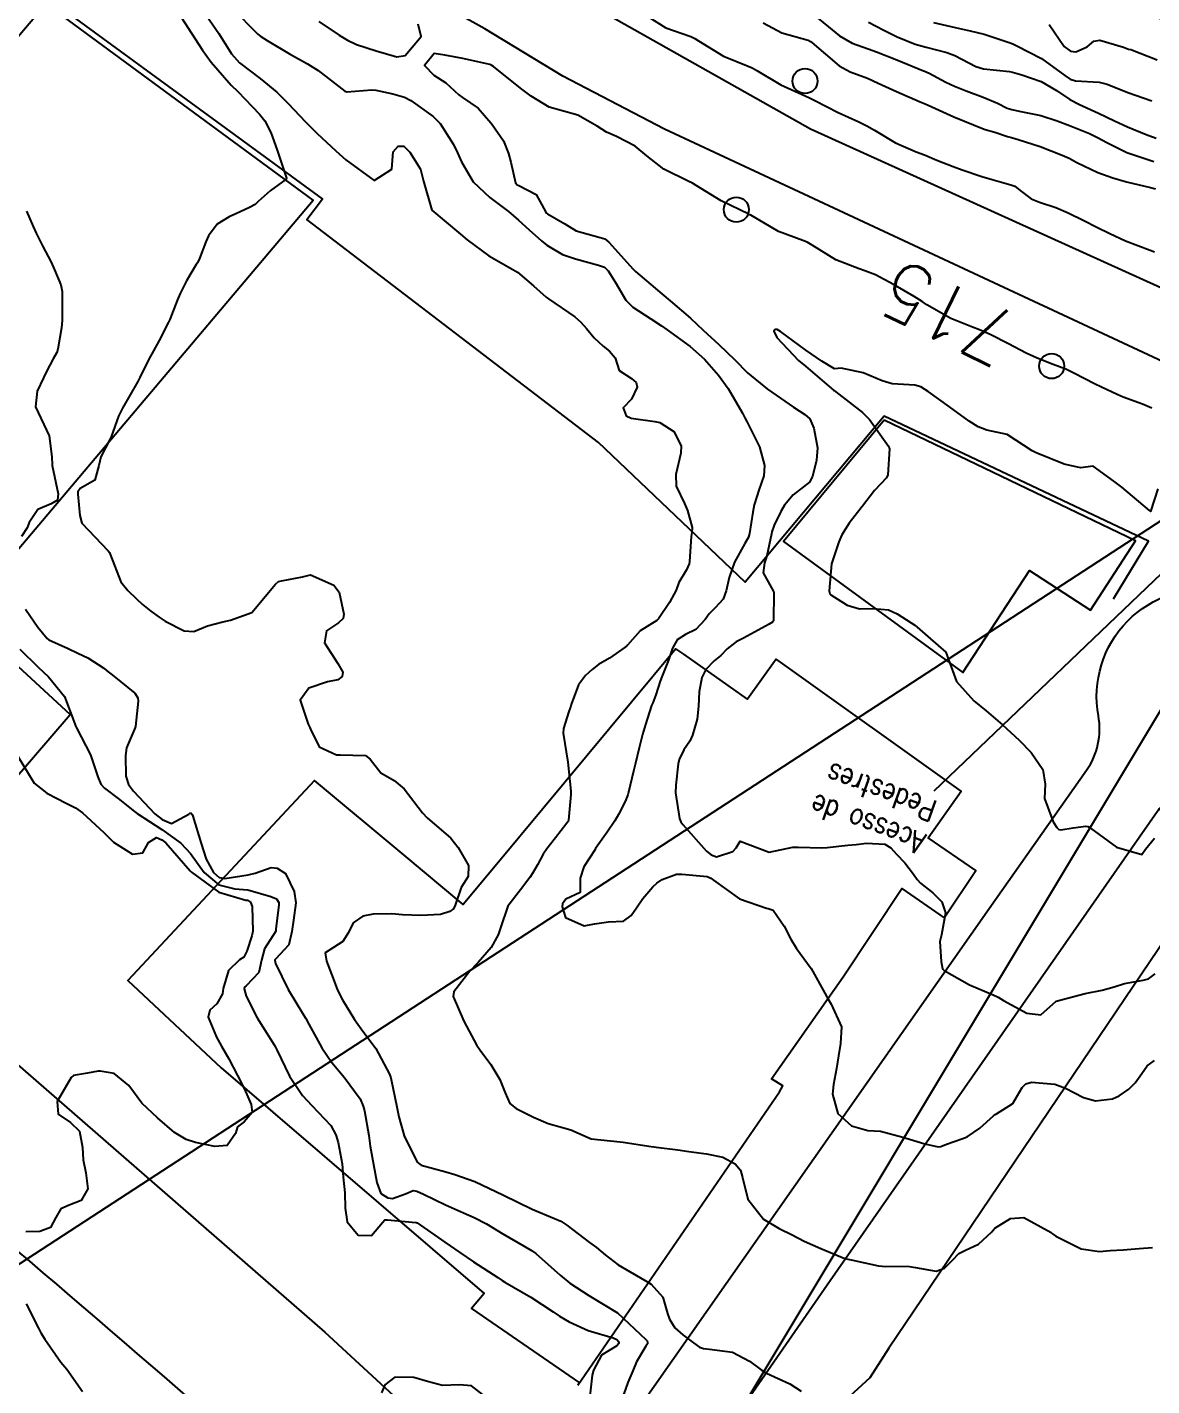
# Model space of a CAD drawing. Header units: metres. Extents: x 286371 to 293043, y 7462578 to 7466404.
# Drawn here: x 290639.6 to 290717.4, y 7463361.2 to 7463455.1 of the extents above; entities that cross this region are included whole.
import ezdxf
from ezdxf.enums import TextEntityAlignment as Align

# ---------------------------------------------------------------- set-up
doc = ezdxf.new("R2010")
doc.units = ezdxf.units.M
doc.header["$MEASUREMENT"] = 0
doc.linetypes.add('CONTINUO', pattern=[0])
for name, color, linetype in [('Cotas', 45, 'Continuous'), ('Curvas de Nivel 1m', 11, 'Continuous'), ('Curvas de Nivel 5m', 15, 'Continuous'), ('Divisas', 45, 'Continuous'), ('Edificações', 30, 'Continuous'), ('Linha Férrea', 20, 'Continuous'), ('Postes', 20, 'Continuous'), ('TEXTO', 45, 'Continuous'), ('Vias primárias', 230, 'Continuous')]:
    doc.layers.add(name, color=color, linetype=linetype)
doc.styles.add('ROMANS', font='romans', dxfattribs={"height": 0.2})
doc.styles.add('Style-STANDARD', font='STANDARD.shx')

msp = doc.modelspace()

# ---------------------------------------------------------------- linework, layer by layer
at = {"layer": 'Curvas de Nivel 1m', "flags": 128}
for points, elevation in [([(290649.801, 7463456.475), (290650.987, 7463454.656), (290651.756, 7463453.462), (290652.342, 7463452.635), (290653.721, 7463451.062), (290654.182, 7463450.607), (290655.691, 7463449.045), (290656.05, 7463448.579), (290656.464, 7463447.781), (290656.913, 7463446.566), (290657.547, 7463444.633), (290657.525, 7463444.556), (290656.43, 7463443.754), (290655.6, 7463443.007), (290655.378, 7463442.807), (290655.002, 7463442.593), (290654.039, 7463442.156), (290653.584, 7463441.947), (290652.767, 7463441.436), (290652.159, 7463440.636), (290651.977, 7463440.219), (290651.541, 7463439.081), (290651.4, 7463438.783), (290651.309, 7463438.648), (290650.646, 7463437.529), (290650.207, 7463436.664), (290649.993, 7463436.17), (290649.477, 7463434.848), (290649.427, 7463434.723), (290649.401, 7463434.676), (290648.741, 7463433.399), (290648.351, 7463432.691), (290648.027, 7463432.104), (290647.416, 7463430.844), (290647.347, 7463430.706), (290647.278, 7463430.573), (290646.211, 7463428.732), (290645.947, 7463428.165), (290645.421, 7463426.743), (290645.398, 7463426.699), (290645.352, 7463426.617), (290644.722, 7463425.365), (290644.586, 7463424.756), (290644.313, 7463423.756), (290643.3, 7463423.184), (290643.129, 7463422.945), (290643.118, 7463422.777), (290643.265, 7463421.318), (290643.399, 7463420.772), (290645.226, 7463418.877), (290645.318, 7463418.743), (290645.386, 7463418.578), (290646.109, 7463416.731), (290646.578, 7463416.116), (290647.176, 7463415.54), (290647.609, 7463415.146), (290648.171, 7463414.699), (290648.747, 7463414.28), (290649.154, 7463414.003), (290650.471, 7463413.338), (290651.144, 7463413.301), (290652.1, 7463413.69), (290653.154, 7463413.953), (290653.691, 7463414.082), (290655.164, 7463414.594), (290656.803, 7463416.56), (290657.01, 7463416.744), (290657.198, 7463416.786), (290658.655, 7463417.08), (290659.204, 7463417.197), (290660.834, 7463416.5), (290661.187, 7463416.005), (290661.523, 7463414.489), (290661.471, 7463414.178), (290661.155, 7463413.894), (290660.314, 7463413.339), (290660.184, 7463412.509), (290661.113, 7463411.088), (290661.453, 7463410.489), (290661.407, 7463410.182), (290661.096, 7463409.961), (290660.391, 7463409.806), (290659.087, 7463409.373), (290658.503, 7463408.543), (290659.049, 7463406.88), (290659.175, 7463406.661), (290659.201, 7463406.531), (290659.815, 7463405.308), (290661.018, 7463404.764), (290661.273, 7463404.755), (290663.018, 7463404.72), (290663.343, 7463404.46), (290664.075, 7463403.528), (290664.992, 7463402.991), (290665.688, 7463402.424), (290666.951, 7463400.747), (290667.27, 7463400.4), (290668.924, 7463399.017), (290669.429, 7463398.367), (290670.124, 7463397.128), (290670.101, 7463396.356), (290669.635, 7463395.6), (290669.217, 7463394.369), (290669.099, 7463394.122), (290668.847, 7463393.936), (290668.197, 7463393.74), (290666.843, 7463393.657), (290665.565, 7463393.711), (290664.844, 7463393.765), (290663.544, 7463393.763), (290662.841, 7463393.616), (290662.168, 7463393.15), (290661.83, 7463392.489), (290661.453, 7463391.856), (290660.808, 7463391.446), (290660.233, 7463391.083), (290660.315, 7463390.512), (290660.776, 7463389.3), (290661.076, 7463388.5), (290661.422, 7463387.827), (290662.263, 7463386.482), (290662.724, 7463385.833), (290663.728, 7463384.459), (290664.678, 7463382.705), (290664.761, 7463382.443), (290664.789, 7463382.326), (290665.19, 7463380.436), (290665.314, 7463379.754), (290665.69, 7463378.428), (290666.587, 7463376.623), (290666.855, 7463376.41), (290668.577, 7463375.941), (290669.183, 7463375.768), (290670.568, 7463375.285), (290672.554, 7463374.324), (290674.54, 7463373.359), (290676.084, 7463372.71), (290676.519, 7463372.523), (290676.931, 7463372.258), (290678.496, 7463371.051), (290678.983, 7463370.716), (290679.59, 7463370.218), (290680.474, 7463369.522), (290681.318, 7463369.039), (290682.457, 7463368.358), (290682.569, 7463368.285), (290682.755, 7463368.168), (290683.566, 7463367.277), (290683.893, 7463366.145), (290684.038, 7463365.762), (290684.409, 7463365.154), (290684.941, 7463364.673), (290685.697, 7463364.118), (290686.101, 7463363.821), (290686.388, 7463363.729), (290686.796, 7463363.69), (290688.385, 7463363.486), (290689.565, 7463362.868), (290690.367, 7463362.258), (290690.733, 7463362.039), (290692.353, 7463361.285), (290693.123, 7463360.78)], 718), ([(290651.797, 7463456.195), (290652.879, 7463454.628), (290653.753, 7463453.228), (290654.298, 7463452.606), (290655.728, 7463451.509), (290656.881, 7463450.567), (290657.702, 7463449.769), (290658.852, 7463448.537), (290659.672, 7463447.709), (290660.967, 7463446.505), (290661.645, 7463445.881), (290663.624, 7463444.464), (290664.828, 7463445.255), (290664.936, 7463446.445), (290665.269, 7463446.831), (290665.66, 7463446.833), (290666.081, 7463446.428), (290666.816, 7463445.237), (290667.024, 7463444.413), (290667.594, 7463442.404), (290669.57, 7463440.75), (290670.035, 7463440.367), (290671.548, 7463439.253), (290673.201, 7463438.319), (290673.521, 7463438.124), (290674.632, 7463437.173), (290675.496, 7463436.4), (290675.563, 7463436.351), (290675.668, 7463436.282), (290677.476, 7463435.04), (290677.897, 7463434.672), (290678.302, 7463434.238), (290678.814, 7463433.587), (290679.446, 7463433.02), (290679.888, 7463432.663), (290680.265, 7463432.208), (290680.559, 7463431.34), (290681.413, 7463430.769), (290681.725, 7463430.505), (290681.801, 7463430.186), (290681.391, 7463429.349), (290680.828, 7463428.757), (290681.024, 7463428.2), (290681.372, 7463428.031), (290683.011, 7463427.804), (290683.368, 7463427.726), (290684.332, 7463427.118), (290684.843, 7463426.134), (290684.818, 7463425.616), (290684.477, 7463424.141), (290684.492, 7463423.331), (290685.064, 7463422.138), (290685.277, 7463421.664), (290685.606, 7463420.474), (290685.582, 7463420.13), (290685.532, 7463419.848), (290685.422, 7463418.131), (290685.394, 7463417.959), (290685.215, 7463417.548), (290684.673, 7463416.671), (290684.488, 7463416.145), (290684.039, 7463415.294), (290683.263, 7463414.163), (290683.217, 7463414.11), (290683.163, 7463414.062), (290681.992, 7463413.342), (290681.136, 7463412.344), (290681.067, 7463412.264), (290680.969, 7463412.197), (290679.889, 7463411.446), (290679.116, 7463411.003), (290678.681, 7463410.66), (290678.227, 7463410.238), (290677.731, 7463409.606), (290677.24, 7463408.252), (290677.203, 7463408.121), (290677.064, 7463407.758), (290676.704, 7463406.596), (290676.687, 7463406.26), (290677.004, 7463404.254), (290677.205, 7463402.251), (290677.198, 7463402.023), (290677.053, 7463400.253), (290677.028, 7463400.168), (290676.941, 7463400.042), (290676.158, 7463399.034), (290675.554, 7463398.275), (290675.296, 7463397.891), (290674.897, 7463397.163), (290674.576, 7463396.602), (290674.37, 7463396.292), (290673.735, 7463395.438), (290672.854, 7463394.314), (290672.355, 7463392.798), (290672.176, 7463392.324), (290671.693, 7463391.449), (290670.795, 7463390.401), (290670.738, 7463390.346), (290670.238, 7463389.808), (290669.11, 7463388.379), (290669.083, 7463388.055), (290669.805, 7463386.368), (290670.709, 7463384.677), (290670.84, 7463384.486), (290670.949, 7463384.351), (290671.67, 7463383.359), (290672.294, 7463382.33), (290672.66, 7463381.407), (290672.994, 7463380.662), (290673.43, 7463380.313), (290674.636, 7463379.724), (290675.632, 7463379.277), (290676.625, 7463378.997), (290677.207, 7463378.837), (290678.614, 7463378.224), (290680.611, 7463378.014), (290680.817, 7463377.985), (290682.605, 7463377.71), (290683.108, 7463377.653), (290684.601, 7463377.468), (290685.368, 7463377.353), (290686.59, 7463377.191), (290687.719, 7463376.955), (290688.58, 7463376.499), (290688.937, 7463376.069), (290689.084, 7463375.549), (290689.449, 7463374.061), (290690.523, 7463372.673), (290691.605, 7463372.028), (290692.508, 7463371.6), (290693.347, 7463371.156), (290694.494, 7463370.633), (290696.154, 7463369.959), (290696.483, 7463369.876), (290696.581, 7463369.854), (290698.477, 7463369.454), (290698.989, 7463369.404), (290700.477, 7463369.418), (290701.034, 7463369.327), (290702.472, 7463369.079), (290703.049, 7463369.283), (290703.586, 7463369.848), (290704.027, 7463370.305), (290704.494, 7463370.53), (290705.389, 7463370.933), (290706.317, 7463371.807), (290706.402, 7463371.92), (290706.518, 7463372.043), (290707.604, 7463372.712), (290708.529, 7463372.798), (290710.412, 7463371.746), (290710.513, 7463371.668), (290710.747, 7463371.504), (290712.498, 7463370.624), (290713.745, 7463370.446), (290714.496, 7463370.496), (290715.385, 7463370.555), (290716.499, 7463370.647), (290717.413, 7463370.718)], 717), ([(290653.8, 7463456.372), (290655.569, 7463454.588), (290655.771, 7463454.409), (290656.216, 7463454.129), (290657.754, 7463453.227), (290659.009, 7463452.535), (290659.737, 7463452.077), (290661.575, 7463450.638), (290661.716, 7463450.593), (290663.452, 7463450.735), (290663.718, 7463450.708), (290664.915, 7463450.446), (290665.711, 7463450.22), (290666.15, 7463449.986), (290667.691, 7463448.882), (290668.185, 7463448.397), (290669.103, 7463446.942), (290669.381, 7463446.379), (290669.645, 7463445.749), (290670.468, 7463444.362), (290671.608, 7463443.285), (290672.151, 7463442.882), (290672.888, 7463442.325), (290673.585, 7463441.73), (290674.323, 7463441.047), (290675.18, 7463440.29), (290675.558, 7463439.989), (290676.635, 7463439.357), (290677.536, 7463439.058), (290679.132, 7463438.619), (290679.528, 7463438.464), (290679.799, 7463438.21), (290680.295, 7463437.42), (290681.012, 7463436.192), (290681.487, 7463435.703), (290682.744, 7463434.896), (290683.468, 7463434.427), (290683.861, 7463434.148), (290685.447, 7463432.981), (290686.445, 7463432.109), (290687.418, 7463431.019), (290688.075, 7463430.084), (290689.073, 7463428.375), (290689.228, 7463428.067), (290689.37, 7463427.806), (290690.249, 7463426.051), (290690.602, 7463424.768), (290690.551, 7463424.046), (290690.223, 7463423.128), (290689.887, 7463422.055), (290689.79, 7463421.544), (290689.555, 7463420.06), (290689.489, 7463419.822), (290689.244, 7463419.368), (290688.528, 7463418.078), (290688.154, 7463417.031), (290687.949, 7463416.093), (290687.748, 7463415.531), (290687.176, 7463414.93), (290686.766, 7463414.514), (290686.492, 7463414.115), (290685.841, 7463413.433), (290685.143, 7463413.083), (290684.556, 7463412.723), (290684.236, 7463412.148), (290683.963, 7463411.306), (290683.497, 7463410.158), (290683.387, 7463409.863), (290683.075, 7463408.912), (290682.867, 7463408.369), (290682.795, 7463408.168), (290682.366, 7463406.853), (290682.173, 7463406.177), (290681.941, 7463405.26), (290681.671, 7463404.184), (290681.535, 7463403.647), (290681.197, 7463402.191), (290681.151, 7463402.012), (290680.964, 7463401.529), (290680.515, 7463400.637), (290680.256, 7463400.205), (290679.727, 7463399.418), (290678.915, 7463398.29), (290678.892, 7463398.248), (290678.881, 7463398.225), (290678.116, 7463397.016), (290677.856, 7463396.24), (290677.857, 7463395.252), (290676.862, 7463394.788), (290676.641, 7463394.473), (290676.604, 7463394.258), (290676.843, 7463393.522), (290678.13, 7463392.939), (290678.837, 7463393.094), (290679.823, 7463393.226), (290680.84, 7463393.261), (290681.382, 7463393.651), (290681.742, 7463394.181), (290682.197, 7463394.841), (290682.876, 7463395.652), (290683.145, 7463395.896), (290683.513, 7463396.155), (290684.518, 7463396.512), (290684.89, 7463396.517), (290686.631, 7463396.365), (290686.886, 7463396.245), (290687.081, 7463396.101), (290688.865, 7463394.802), (290690.732, 7463394.17), (290690.856, 7463394.151), (290691.185, 7463394.039), (290691.952, 7463392.914), (290692.422, 7463392.02), (290692.815, 7463391.385), (290693.824, 7463389.999), (290694.769, 7463388.296), (290694.925, 7463387.982), (290695.199, 7463387.537), (290695.93, 7463385.967), (290695.858, 7463384.82), (290695.703, 7463383.969), (290695.577, 7463383.081), (290695.373, 7463381.974), (290695.308, 7463381.321), (290695.675, 7463379.969), (290696.621, 7463379.112), (290697.745, 7463378.81), (290698.616, 7463378.753), (290700.169, 7463378.343), (290700.609, 7463378.198), (290701.675, 7463377.878), (290702.601, 7463377.67), (290702.776, 7463377.687), (290703.185, 7463377.856), (290704.235, 7463378.214), (290704.612, 7463378.372), (290705.487, 7463378.956), (290706.43, 7463379.808), (290706.543, 7463379.899), (290706.636, 7463379.946), (290707.77, 7463380.664), (290708.42, 7463381.778), (290708.668, 7463382.035), (290709.053, 7463382.15), (290710.668, 7463381.992), (290711.414, 7463381.723), (290712.655, 7463381.084), (290713.483, 7463380.861), (290714.654, 7463380.997), (290715.123, 7463381.202), (290715.775, 7463381.658), (290716.229, 7463382.093), (290716.681, 7463382.745), (290717.049, 7463383.278), (290717.56, 7463383.631)], 716), ([(290690.496, 7463455.351), (290691.784, 7463454.675), (290693.611, 7463454.173), (290693.775, 7463454.078), (290693.862, 7463454.003), (290695.75, 7463452.395), (290696.527, 7463451.963), (290697.728, 7463451.531), (290698.455, 7463451.201), (290699.715, 7463450.614), (290701.36, 7463449.89), (290701.702, 7463449.757), (290701.911, 7463449.671), (290703.689, 7463448.87), (290704.411, 7463448.566), (290705.677, 7463448.051), (290705.848, 7463447.992), (290706.521, 7463447.808), (290707.389, 7463447.51), (290707.669, 7463447.429), (290708.137, 7463447.307), (290709.66, 7463446.806), (290711.165, 7463446.218), (290711.648, 7463445.998), (290712.189, 7463445.716), (290713.634, 7463445.007), (290714.668, 7463444.639), (290715.625, 7463444.363), (290717.288, 7463443.97), (290717.618, 7463443.882)], 714), ([(290693.894, 7463456.003), (290695.781, 7463454.463), (290696.667, 7463453.961), (290697.766, 7463453.559), (290698.346, 7463453.352), (290699.747, 7463452.805), (290701.583, 7463452.04), (290701.736, 7463451.988), (290701.814, 7463451.961), (290701.98, 7463451.88), (290703.138, 7463451.269), (290703.721, 7463450.986), (290704.536, 7463450.658), (290705.71, 7463450.23), (290706.703, 7463449.799), (290707.374, 7463449.465), (290707.698, 7463449.362), (290708.208, 7463449.266), (290709.692, 7463448.952), (290710.828, 7463448.596), (290711.682, 7463448.27), (290713.055, 7463447.704), (290713.67, 7463447.418), (290714.252, 7463447.099), (290715.655, 7463446.4), (290717.51, 7463445.773)], 713), ([(290697.796, 7463455.416), (290698.849, 7463454.862), (290699.773, 7463454.383), (290701.012, 7463453.896), (290701.761, 7463453.681), (290703.21, 7463453.31), (290703.753, 7463453.095), (290705.212, 7463452.353), (290705.74, 7463452.185), (290707.533, 7463451.992), (290707.737, 7463451.953), (290708.392, 7463451.775), (290709.727, 7463451.301), (290710.777, 7463450.679), (290711.709, 7463450.06), (290712.37, 7463449.714), (290713.695, 7463449.113), (290714.782, 7463448.583), (290715.682, 7463448.178), (290716.981, 7463447.645), (290717.67, 7463447.386)], 712), ([(290702.274, 7463455.388), (290703.782, 7463455.027), (290704.805, 7463454.803), (290705.775, 7463454.576), (290707.571, 7463453.984), (290707.766, 7463453.906), (290708.039, 7463453.78), (290709.751, 7463452.892), (290711.366, 7463451.73), (290711.73, 7463451.477), (290712.106, 7463451.341), (290713.728, 7463451.268), (290714.285, 7463451.127), (290715.717, 7463450.539), (290717.377, 7463449.972)], 711), ([(290639.587, 7463442.335), (290640.033, 7463441.288), (290640.248, 7463440.821), (290640.696, 7463439.956), (290641.291, 7463438.808), (290641.526, 7463438.289), (290641.957, 7463437.241), (290642.045, 7463436.796), (290642.043, 7463436.249), (290642.056, 7463434.796), (290641.992, 7463434.271), (290641.736, 7463432.8), (290641.669, 7463432.572), (290641.434, 7463432.13), (290640.96, 7463431.272), (290640.763, 7463430.814), (290640.325, 7463429.895), (290640.197, 7463428.822), (290640.958, 7463427.213), (290641.148, 7463426.808), (290641.332, 7463425.352), (290641.348, 7463424.804), (290641.352, 7463424.775), (290641.772, 7463422.797), (290641.721, 7463422.362), (290641.284, 7463422.104), (290640.364, 7463421.732), (290639.765, 7463420.827), (290639.63, 7463420.456), (290639.244, 7463419.847)], 719), ([(290717.794, 7463423.14), (290717.293, 7463421.644), (290717.273, 7463421.582), (290717.2, 7463421.646), (290715.298, 7463423.257), (290714.746, 7463423.683), (290713.319, 7463424.727), (290712.434, 7463424.601), (290711.321, 7463424.863), (290709.498, 7463425.596), (290709.332, 7463425.655), (290709.1, 7463425.768), (290707.361, 7463426.901), (290705.971, 7463427.209), (290705.368, 7463427.44), (290704.736, 7463427.834), (290703.389, 7463428.818), (290701.918, 7463429.877), (290701.409, 7463430.202), (290700.982, 7463430.32), (290699.412, 7463430.419), (290698.725, 7463430.615), (290697.422, 7463431.163), (290695.9, 7463431.495), (290695.426, 7463431.445), (290694.569, 7463431.987), (290693.445, 7463432.74), (290691.691, 7463434.031), (290691.466, 7463434.162), (290691.329, 7463434.173), (290691.235, 7463434.038), (290691.458, 7463433.608), (290692.953, 7463432.012), (290693.428, 7463431.628), (290695.365, 7463429.975), (290695.404, 7463429.939), (290695.519, 7463429.856), (290697.381, 7463428.435), (290697.857, 7463427.937), (290699.175, 7463426.089), (290699.239, 7463425.916), (290699.116, 7463424.118), (290699.026, 7463423.919), (290698.201, 7463423.031), (290697.361, 7463421.943), (290697.327, 7463421.9), (290697.283, 7463421.849), (290696.443, 7463420.781), (290695.941, 7463419.964), (290695.734, 7463419.477), (290695.224, 7463417.974), (290695.06, 7463416.103), (290695.082, 7463415.976), (290695.11, 7463415.903), (290695.182, 7463415.828), (290696.322, 7463415.108), (290697.168, 7463414.847), (290698.119, 7463414.881), (290699.167, 7463414.794), (290699.765, 7463414.508), (290700.739, 7463413.891), (290700.985, 7463413.721), (290701.15, 7463413.595), (290702.062, 7463412.795), (290703.124, 7463411.854), (290703.86, 7463409.843), (290705.074, 7463408.497), (290705.911, 7463407.812), (290707.05, 7463406.831), (290708.204, 7463405.777), (290709.022, 7463404.932), (290709.828, 7463403.752), (290710.002, 7463402.736), (290709.963, 7463401.75), (290710.552, 7463400.138), (290710.795, 7463399.737), (290710.942, 7463399.616), (290711.086, 7463399.588), (290711.927, 7463399.72), (290712.809, 7463399.843), (290712.946, 7463399.81), (290713.141, 7463399.701), (290714.925, 7463398.391), (290716.684, 7463397.881), (290716.923, 7463398.256), (290717.565, 7463399.002)], 714), ([(290639.51, 7463414.829), (290640.365, 7463413.597), (290641.003, 7463412.806), (290641.133, 7463412.709), (290642.463, 7463412.124), (290643.119, 7463411.8), (290643.815, 7463411.464), (290644.916, 7463410.747), (290645.102, 7463410.6), (290645.62, 7463410.213), (290647.079, 7463409.025), (290647.272, 7463408.711), (290647.306, 7463408.475), (290647.112, 7463406.713), (290647.098, 7463406.659), (290647.042, 7463406.549), (290646.495, 7463405.249), (290646.427, 7463404.723), (290646.435, 7463403.28), (290646.625, 7463402.72), (290646.977, 7463402.266), (290648.455, 7463400.692), (290648.948, 7463400.306), (290649.608, 7463400.011), (290650.799, 7463400.657), (290650.88, 7463400.731), (290650.955, 7463400.727), (290651.027, 7463400.653), (290651.085, 7463400.519), (290651.661, 7463398.643), (290651.993, 7463397.553), (290652.503, 7463396.63), (290652.889, 7463396.298), (290653.299, 7463396.207), (290654.892, 7463396.468), (290654.999, 7463396.486), (290655.398, 7463396.587), (290656.497, 7463396.974), (290656.9, 7463396.939), (290657.489, 7463396.556), (290658.086, 7463395.329), (290658.208, 7463394.544), (290658.037, 7463393.346), (290657.918, 7463392.548), (290657.721, 7463391.64), (290656.795, 7463390.646), (290656.757, 7463390.603), (290656.751, 7463390.565), (290656.791, 7463390.342), (290657.678, 7463388.551), (290658.738, 7463386.793), (290658.893, 7463386.532), (290659.097, 7463386.16), (290660.005, 7463384.515), (290660.689, 7463383.51), (290661.545, 7463382.491), (290662.652, 7463380.989), (290662.861, 7463380.471), (290662.939, 7463380.171), (290663.25, 7463378.465), (290663.346, 7463377.72), (290663.565, 7463376.46), (290663.804, 7463375.217), (290664.073, 7463374.452), (290664.549, 7463374.138), (290664.882, 7463374.107), (290665.782, 7463374.426), (290666.317, 7463374.658), (290666.557, 7463374.614), (290667.019, 7463374.407), (290668.543, 7463373.668), (290669.787, 7463373.114), (290670.531, 7463372.789), (290671.388, 7463372.341), (290672.511, 7463371.665), (290673.983, 7463370.813), (290674.488, 7463370.509), (290674.783, 7463370.29), (290676.462, 7463368.793), (290677.14, 7463368.254), (290678.442, 7463367.405), (290680.424, 7463366.204), (290682.397, 7463364.35), (290682.48, 7463364.258), (290682.514, 7463364.173), (290682.505, 7463364.06), (290682.39, 7463363.883), (290681.754, 7463362.804), (290681.483, 7463362.188), (290681.151, 7463361.393), (290680.738, 7463360.198)], 719), ([(290639.011, 7463404.63), (290640.1, 7463402.818), (290640.974, 7463402.122), (290642.314, 7463401.434), (290642.959, 7463401.099), (290643.457, 7463400.767), (290644.934, 7463399.406), (290645.602, 7463398.734), (290646.912, 7463397.9), (290647.619, 7463397.998), (290648.012, 7463398.698), (290648.56, 7463399.06), (290648.927, 7463398.902), (290649.204, 7463398.68), (290650.896, 7463396.753), (290650.985, 7463396.653), (290652.874, 7463395.272), (290654.735, 7463394.728), (290654.866, 7463394.71), (290655.069, 7463394.591), (290655.171, 7463394.276), (290655.228, 7463392.588), (290655.162, 7463392.246), (290654.803, 7463391.192), (290654.603, 7463390.791), (290654.315, 7463390.602), (290653.541, 7463389.855), (290653.175, 7463388.618), (290653.13, 7463388.248), (290652.748, 7463387.55), (290652.26, 7463387.113), (290652.144, 7463386.633), (290652.713, 7463385.25), (290653.065, 7463384.619), (290653.557, 7463383.746), (290654.177, 7463382.602), (290654.66, 7463381.656), (290655.108, 7463380.587), (290655.185, 7463380.037), (290654.626, 7463379.401), (290654.169, 7463379.053), (290654.029, 7463378.603), (290653.455, 7463377.758), (290652.6, 7463377.692), (290651.271, 7463377.978), (290650.607, 7463378.189), (290649.812, 7463378.666), (290648.629, 7463379.682), (290647.558, 7463380.701), (290646.662, 7463381.915), (290645.645, 7463382.73), (290644.676, 7463382.906), (290644.531, 7463382.891), (290643.807, 7463382.757), (290642.839, 7463382.604), (290642.67, 7463382.474), (290641.689, 7463380.794), (290641.767, 7463379.928), (290642.623, 7463379.343), (290643.247, 7463378.765), (290643.447, 7463377.618), (290643.489, 7463376.766), (290643.684, 7463375.876), (290643.818, 7463374.765), (290643.362, 7463373.952), (290642.537, 7463373.634), (290641.948, 7463373.378), (290641.596, 7463372.798), (290641.23, 7463372.087), (290640.509, 7463371.814), (290639.542, 7463371.796)], 721), ([(290639.567, 7463366.827), (290640.409, 7463365.136), (290640.576, 7463364.812), (290640.838, 7463364.367), (290641.944, 7463362.791), (290642.367, 7463362.299), (290643.462, 7463360.768)], 721)]:
    msp.add_lwpolyline(points, dxfattribs=dict(at, elevation=elevation))
at = {"layer": 'Curvas de Nivel 5m', "flags": 128}
for points, elevation in [([(290659.788, 7463455.451), (290661.185, 7463454.503), (290661.769, 7463454.152), (290662.391, 7463453.859), (290663.758, 7463453.414), (290665.183, 7463453.013), (290665.754, 7463453.106), (290666.852, 7463454.413), (290666.648, 7463455.278)], 715), ([(290681.91, 7463456.183), (290683.787, 7463455.025), (290685.497, 7463454.409), (290685.777, 7463454.289), (290686.039, 7463454.12), (290687.758, 7463453.049), (290689.456, 7463452.361), (290689.747, 7463452.242), (290690.076, 7463452.059), (290691.73, 7463451.066), (290693.408, 7463450.311), (290693.708, 7463450.183), (290694.069, 7463449.999), (290695.692, 7463449.152), (290697.124, 7463448.511), (290697.679, 7463448.248), (290698.204, 7463447.936), (290699.661, 7463447.062), (290701.092, 7463446.453), (290701.649, 7463446.243), (290702.518, 7463445.871), (290703.638, 7463445.425), (290704.27, 7463445.209), (290705.628, 7463444.747), (290706.338, 7463444.523), (290707.62, 7463444.168), (290707.896, 7463444.067), (290708.279, 7463443.781), (290709.028, 7463443.188), (290709.602, 7463442.974), (290710.738, 7463442.596), (290711.591, 7463442.219), (290712.668, 7463441.708), (290713.577, 7463441.246), (290714.46, 7463440.792), (290715.563, 7463440.284), (290717.258, 7463439.639), (290717.553, 7463439.54)], 715), ([(290710.278, 7463455.255), (290711.319, 7463453.731), (290711.759, 7463453.402), (290712.118, 7463453.36), (290712.898, 7463453.707), (290713.368, 7463454.102), (290713.771, 7463454.171), (290715.419, 7463453.67), (290715.762, 7463453.551), (290715.914, 7463453.51), (290717.752, 7463452.8)], 710), ([(290717.38, 7463428.72), (290716.735, 7463428.998), (290715.4, 7463429.496), (290714.967, 7463429.681), (290713.9, 7463430.183), (290713.415, 7463430.408), (290712.021, 7463431.13), (290711.429, 7463431.421), (290710.559, 7463431.748), (290709.44, 7463432.175), (290708.695, 7463432.526), (290707.455, 7463433.184), (290706.204, 7463433.813), (290705.469, 7463434.142), (290704.984, 7463434.319), (290703.48, 7463434.914), (290701.823, 7463435.88), (290701.497, 7463436.096), (290700.942, 7463436.454), (290699.515, 7463437.285), (290698.259, 7463437.933), (290697.528, 7463438.228), (290697.131, 7463438.35), (290695.539, 7463438.988), (290693.897, 7463439.999), (290693.557, 7463440.205), (290693.245, 7463440.323), (290691.568, 7463440.941), (290689.641, 7463442.064), (290689.585, 7463442.1), (290689.52, 7463442.131), (290687.599, 7463443.069), (290685.864, 7463444.121), (290685.617, 7463444.274), (290685.36, 7463444.387), (290683.636, 7463445.236), (290682.452, 7463446.172), (290681.664, 7463446.834), (290680.376, 7463447.502), (290679.678, 7463447.81), (290679.028, 7463448.224), (290677.695, 7463448.988), (290676.702, 7463449.256), (290675.703, 7463449.536), (290674.476, 7463450.293), (290673.722, 7463450.855), (290671.866, 7463452.333), (290671.745, 7463452.422), (290671.603, 7463452.48), (290669.752, 7463452.89), (290668.5, 7463453.134), (290667.757, 7463453.251), (290667.097, 7463452.414), (290667.734, 7463451.749), (290668.562, 7463451.223), (290669.468, 7463450.378), (290669.712, 7463450.205), (290670.813, 7463449.464), (290671.686, 7463448.449), (290671.773, 7463448.333), (290672.555, 7463447.214), (290672.91, 7463446.319), (290673.07, 7463445.741), (290673.377, 7463444.309), (290673.489, 7463444.174), (290673.621, 7463444.11), (290674.819, 7463443.497), (290675.478, 7463442.277), (290675.523, 7463442.206), (290675.592, 7463442.158), (290676.788, 7463441.466), (290677.569, 7463440.99), (290679.246, 7463440.533), (290679.557, 7463440.427), (290679.825, 7463440.21), (290681.526, 7463438.339), (290681.688, 7463438.182), (290683.501, 7463436.621), (290684.076, 7463436.146), (290685.476, 7463434.943), (290686.366, 7463434.111), (290687.45, 7463433.132), (290688.536, 7463432.078), (290689.421, 7463431.162), (290690.806, 7463430.043), (290691.398, 7463429.635), (290692.606, 7463428.795), (290693.378, 7463428.282), (290693.725, 7463427.999), (290694.01, 7463427.35), (290694.271, 7463425.991), (290694.19, 7463425.132), (290693.905, 7463423.996), (290693.702, 7463423.605), (290693.303, 7463423.287), (290692.579, 7463422.73), (290691.982, 7463422.024), (290691.726, 7463421.58), (290691.263, 7463420.634), (290691.113, 7463420.18), (290691.083, 7463420.037), (290690.753, 7463418.52), (290690.6, 7463418.044), (290690.507, 7463417.342), (290691.195, 7463416.093), (290691.235, 7463416.034), (290691.246, 7463415.981), (290691.21, 7463414.034), (290691.153, 7463413.933), (290690.918, 7463413.806), (290689.136, 7463412.838), (290688.649, 7463412.567), (290688.006, 7463412.091), (290687.584, 7463411.63), (290687.111, 7463411.256), (290686.544, 7463410.672), (290686.269, 7463410.117), (290686.072, 7463409.127), (290686.045, 7463408.12), (290685.947, 7463407.224), (290685.618, 7463406.126), (290685.444, 7463405.712), (290685.019, 7463405.1), (290684.699, 7463404.448), (290684.632, 7463404.14), (290684.46, 7463402.664), (290684.45, 7463402.142), (290684.728, 7463400.357), (290684.811, 7463400.136), (290684.941, 7463399.961), (290686.596, 7463398.109), (290686.91, 7463397.863), (290687.288, 7463397.719), (290688.408, 7463398.082), (290688.649, 7463398.347), (290688.925, 7463398.8), (290690.914, 7463398.044), (290692.558, 7463398.381), (290692.919, 7463398.374), (290694.565, 7463398.345), (290694.92, 7463398.369), (290696.365, 7463398.521), (290696.923, 7463398.578), (290697.642, 7463398.657), (290698.924, 7463398.6), (290699.336, 7463398.332), (290699.73, 7463397.908), (290700.299, 7463397.291), (290700.893, 7463396.51), (290701.14, 7463396.141), (290701.375, 7463395.885), (290702.232, 7463395.224), (290702.865, 7463394.599), (290703.104, 7463393.851), (290702.831, 7463392.333), (290702.717, 7463391.866), (290702.803, 7463390.491), (290702.903, 7463389.97), (290703.008, 7463389.86), (290704.775, 7463388.859), (290706.393, 7463388.168), (290706.757, 7463388.017), (290707.11, 7463387.789), (290708.741, 7463386.911), (290709.688, 7463386.802), (290710.754, 7463387.734), (290712.324, 7463388.148), (290712.762, 7463388.262), (290713.949, 7463388.504), (290714.77, 7463388.726), (290715.487, 7463388.95), (290716.777, 7463389.181), (290717.138, 7463389.28), (290717.611, 7463389.632)], 715), ([(290639.123, 7463412.066), (290640.391, 7463410.815), (290641.094, 7463410.162), (290642.202, 7463408.788), (290642.913, 7463406.909), (290642.959, 7463406.776), (290643.042, 7463406.638), (290644.001, 7463404.76), (290644.509, 7463403.234), (290644.717, 7463402.748), (290644.98, 7463402.463), (290646.017, 7463401.68), (290646.957, 7463400.918), (290647.235, 7463400.71), (290648.938, 7463399.597), (290650.252, 7463398.665), (290650.913, 7463397.942), (290651.851, 7463396.64), (290652.881, 7463395.783), (290653.977, 7463395.508), (290654.877, 7463395.431), (290656.468, 7463394.965), (290656.859, 7463394.802), (290657.021, 7463394.562), (290657.032, 7463394.382), (290656.827, 7463392.74), (290656.811, 7463392.578), (290656.022, 7463391.36), (290655.83, 7463390.579), (290655.651, 7463389.712), (290654.767, 7463388.801), (290654.655, 7463388.707), (290654.631, 7463388.596), (290654.756, 7463388.09), (290655.517, 7463386.583), (290656.706, 7463384.717), (290656.793, 7463384.563), (290656.876, 7463384.387), (290657.759, 7463382.548), (290658.654, 7463381.222), (290659.314, 7463380.524), (290660.624, 7463379.136), (290660.965, 7463378.499), (290661.121, 7463377.982), (290661.393, 7463376.492), (290661.479, 7463375.582), (290661.578, 7463374.489), (290661.598, 7463373.428), (290661.747, 7463372.486), (290662.511, 7463371.577), (290663.434, 7463371.537), (290664.194, 7463372.449), (290664.346, 7463372.628), (290664.527, 7463372.631), (290666.488, 7463372.452), (290666.525, 7463372.447), (290666.594, 7463372.413), (290668.504, 7463371.079), (290669.527, 7463370.369), (290670.481, 7463369.715), (290672.151, 7463368.638), (290672.456, 7463368.443), (290672.65, 7463368.322), (290674.439, 7463367.271), (290675.977, 7463366.271), (290676.42, 7463365.963), (290677.087, 7463365.581), (290678.405, 7463364.985), (290680.131, 7463364.476), (290680.396, 7463364.356), (290680.525, 7463364.202), (290680.518, 7463364.077), (290680.39, 7463363.916), (290679.335, 7463363.264), (290678.767, 7463362.228), (290678.692, 7463361.897), (290678.501, 7463360.232)], 720), ([(290671.377, 7463360.339), (290670.346, 7463361.161), (290669.503, 7463361.211), (290668.346, 7463361.174), (290667.304, 7463361.446), (290666.354, 7463361.718), (290665.043, 7463361.745), (290664.346, 7463361.216), (290664.112, 7463360.673)], 720)]:
    msp.add_lwpolyline(points, dxfattribs=dict(at, elevation=elevation))
at = {"layer": 'Divisas'}
msp.add_lwpolyline([(290714.718, 7463415.55), (290717.15, 7463419.528), (290698.868, 7463428.183), (290689.25, 7463416.705), (290679.113, 7463426.358), (290658.964, 7463441.774), (290660.042, 7463443.207), (290641.549, 7463456.709), (290621.345, 7463472.1), (290598.63, 7463488.513), (290578.019, 7463503.36), (290562.69, 7463514.628), (290546.964, 7463527.638), (290541.001, 7463532.983), (290539.991, 7463530.714), (290535.528, 7463534.577), (290529.621, 7463539.671), (290523.323, 7463544.271), (290508.31, 7463553.242), (290485.049, 7463569.097), (290473.429, 7463576.598), (290457.607, 7463587.611), (290447.314, 7463594.505)], dxfattribs=at)
at = {"layer": 'Edificações'}
for points in [[(290564.615, 7463472.315), (290624.142, 7463424.796), (290613.59, 7463412.826), (290613.221, 7463412.399), (290624.513, 7463402.427), (290626.863, 7463404.994), (290634.549, 7463398.228), (290642.602, 7463407.555), (290635.143, 7463414.414), (290659.403, 7463443.106), (290640.947, 7463456.675), (290637.671, 7463452.844), (290587.508, 7463491.912)], [(290721.305, 7463396.487), (290699.202, 7463363.75), (290697.869, 7463361.711), (290695.953, 7463359.934)]]:
    msp.add_lwpolyline(points, dxfattribs=at)
for points in [[(290698.871, 7463427.901), (290691.902, 7463419.515), (290704.317, 7463410.449), (290708.91, 7463417.504), (290713.121, 7463414.763), (290716.239, 7463419.55), (290716.239, 7463419.55), (290716.239, 7463419.55), (290698.871, 7463427.901)], [(290677.703, 7463361.202), (290691.624, 7463381.478), (290691.868, 7463381.877), (290691.091, 7463382.363), (290696.031, 7463389.433), (290700.097, 7463395.538), (290703.009, 7463393.499), (290705.216, 7463396.782), (290701.903, 7463399.034), (290704.188, 7463402.257), (290691.696, 7463411.179), (290691.404, 7463411.38), (290689.432, 7463408.62), (290685.031, 7463411.727), (290684.473, 7463412.087), (290672.199, 7463397.351), (290669.765, 7463394.429), (290665.689, 7463397.824), (290659.478, 7463402.998), (290646.577, 7463389.166), (290653.048, 7463383.13), (290653.048, 7463383.13), (290656.605, 7463380.077), (290671.224, 7463367.524), (290670.345, 7463366.5), (290677.818, 7463361.369)]]:
    msp.add_lwpolyline(points, close=True, dxfattribs=at)
at = {"layer": 'Linha Férrea'}
for points in [[(290447.572, 7463608.663), (290489.8, 7463580.29), (290509.33, 7463567.207), (290549.31, 7463540.384), (290572.383, 7463525.047), (290591.559, 7463512.051), (290610.725, 7463499.135), (290618.176, 7463493.869), (290625.882, 7463488.613), (290633.935, 7463483.43), (290641.186, 7463478.832), (290670.385, 7463461.233), (290693.787, 7463448.032), (290720.447, 7463435.971), (290759.703, 7463422.552), (290785.241, 7463416.276), (290816.402, 7463410.929), (290838.334, 7463408.787), (290858.512, 7463408.254), (290878.159, 7463408.476), (290889.624, 7463409.283), (290897.556, 7463409.726), (290919.842, 7463412.441), (290935.648, 7463415.014)], [(290830.83, 7463405.137), (290827.273, 7463405.355), (290811.199, 7463407.116), (290800.636, 7463409.054), (290788.768, 7463411.164), (290775.602, 7463413.938), (290764.964, 7463416.349), (290757.687, 7463418.152), (290734.654, 7463425.73), (290729.047, 7463427.701), (290718.494, 7463431.774), (290683.694, 7463448.011), (290676.645, 7463451.682), (290671.27, 7463454.94), (290662.779, 7463459.662)]]:
    msp.add_lwpolyline(points, dxfattribs=at)
at = {"layer": 'Postes'}
for centre in [(290693.399, 7463451.337), (290688.652, 7463442.447), (290710.448, 7463431.634)]:
    msp.add_circle(centre, 0.866, dxfattribs=at)
at = {"layer": 'TEXTO', "linetype": 'CONTINUO'}
for points in [[(290537.491, 7463303.467, 0), (290721.063, 7463422.951, 0)], [(290702.325, 7463402.279, 0), (290719.636, 7463418.812, 0)], [(290723.412, 7463416.897, 0), (290626.985, 7463256.239, 0)]]:
    msp.add_polyline3d(points, dxfattribs=at)
at = {"layer": 'Vias primárias'}
for points in [[(291074.567, 7463481.452), (291037.501, 7463463.292), (291007.791, 7463448.266, -0.04515), (290990.858, 7463442.244, 0.007427), (290979.276, 7463439.085, -0.078284), (290862.477, 7463424.424, -0.038343), (290811.416, 7463429.962, -0.030043), (290739.938, 7463447.814, -0.052909), (290678.786, 7463474.431), (290665.011, 7463482.249), (290648.745, 7463491.741), (290627.347, 7463505.672), (290613.528, 7463514.772), (290591.527, 7463528.254), (290537.156, 7463563.596), (290523.653, 7463572.269), (290511.353, 7463580.287, -0.082592), (290484.378, 7463602.942, -0.037903), (290461.566, 7463634.123), (290442.851, 7463664.249)], [(290381.971, 7463595.537), (290474.321, 7463515.67, -0.007002), (290496.03, 7463496.357, 0.009342), (290636.978, 7463372.146, -0.011816), (290695.615, 7463319.954, 0.003116), (290781.816, 7463240.498), (290792.012, 7463231.679, -0.379815), (290793.208, 7463222.657, -0.061613), (290788.324, 7463217.058, 4.716762)], [(290679.395, 7463356.041), (290706.134, 7463394.138), (290712.857, 7463403.695, 0.201597), (290713.68, 7463407.459, -0.5212), (290722.209, 7463416.111, -0.578137), (290725.648, 7463406.807, -0.119069), (290718.469, 7463401.468, 0.16279), (290717.74, 7463400.822), (290695.138, 7463368.399), (290683.243, 7463351.247, 0.392597)]]:
    msp.add_lwpolyline(points, format="xyb", dxfattribs=at)
msp.add_lwpolyline([(290623.603, 7463396.703), (290660.2, 7463364.856), (290669.698, 7463356.114)], dxfattribs=at)

# ---------------------------------------------------------------- texts
at = {"layer": 'Cotas', "style": 'Style-STANDARD'}
msp.add_text('715', height=4, rotation=154.0817, dxfattribs=at).set_placement((290703.276, 7463435.276, 715), align=Align.MIDDLE_CENTER)
at = {"layer": 'TEXTO', "style": 'ROMANS', "width": 0.8}
for s, p in [('Pedestres', (290702.607, 7463401.53)), ('Acesso de', (290701.839, 7463399.253))]:
    msp.add_text(s, height=1.5, rotation=160, dxfattribs=at).set_placement(p)

doc.saveas('drawing.dxf')
